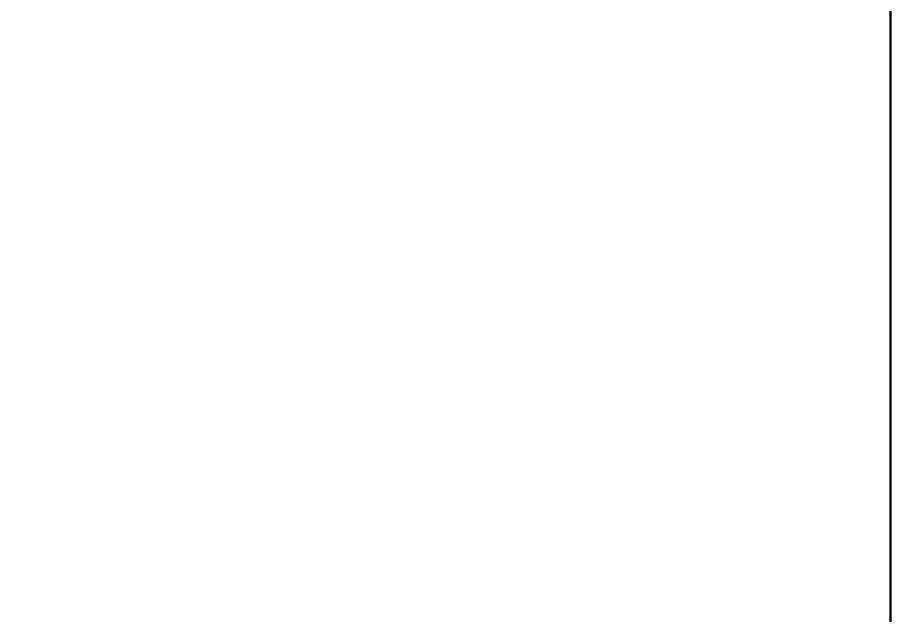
# Model space of a CAD drawing. Header units: millimetres. Extents: x -435 to 27166, y -19117 to 26500.
# Drawn here: x 26008.7 to 26157.5, y 19392.7 to 19494.7 of the extents above; entities that cross this region are included whole.
import ezdxf

# ---------------------------------------------------------------- set-up
doc = ezdxf.new("R2010")
doc.units = ezdxf.units.MM
doc.layers.add('Daglichtkoepel_Bitumen-P1-v1DWG_dwg', color=8, linetype='Continuous', lineweight=13)
doc.layers.add('R-H cont 0_50', color=50, linetype='Continuous', lineweight=50)

# ---------------------------------------------------------------- blocks, each defined once
blk = doc.blocks.new('Daglichtkoepel_Bitumen-P1-v1DWG_dwg_frame-3211647-Details Appartement')
at = {"layer": 'R-H cont 0_50', "flags": 128}
blk.add_lwpolyline([(660.4, 7340.6), (10515.6, 7340.6), (10515.6, 203.2), (660.4, 203.2)], close=True, dxfattribs=at)
blk = doc.blocks.new('Daglichtkoepel_Bitumen-P1-v1DWG_dwg_VELUX frame-3211648-Details Appartement')
at = {"xscale": 5, "yscale": 5, "zscale": 5}
blk.add_blockref('Daglichtkoepel_Bitumen-P1-v1DWG_dwg_frame-3211647-Details Appartement', (1270, 1270), dxfattribs=at)
blk = doc.blocks.new('Daglichtkoepel_Bitumen-P1-v1DWG_dwg-3211646-Details Appartement')
blk.add_blockref('Daglichtkoepel_Bitumen-P1-v1DWG_dwg_VELUX frame-3211648-Details Appartement', (0, 0))

msp = doc.modelspace()

# ---------------------------------------------------------------- block references
at = {"layer": 'Daglichtkoepel_Bitumen-P1-v1DWG_dwg', "color": 250, "xscale": 0.0393700796202811, "yscale": 0.0393700796202811, "zscale": 0.0393700796202811}
msp.add_blockref('Daglichtkoepel_Bitumen-P1-v1DWG_dwg-3211646-Details Appartement', (24037.5, 18203.96), dxfattribs=at)

doc.saveas('drawing.dxf')
